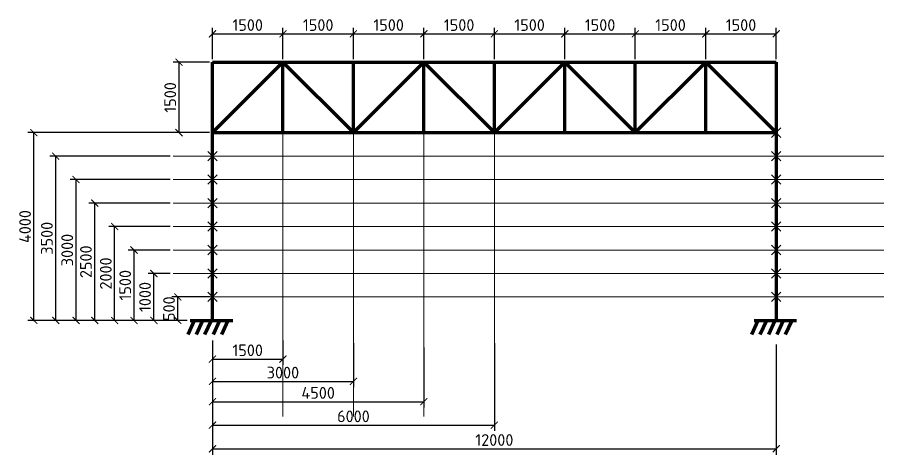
# Model space of a CAD drawing. Header units: millimetres. Extents: x 0 to 4970, y -594 to 1412.
# Drawn here: x 1047.5 to 1231.9, y 683.8 to 776.9 of the extents above; entities that cross this region are included whole.
import ezdxf

# ---------------------------------------------------------------- set-up
doc = ezdxf.new("R2010")
doc.units = ezdxf.units.MM
doc.header["$LTSCALE"] = 0.35
doc.header["$PDMODE"] = 3
doc.layers.get('0').update_dxf_attribs({"lineweight": 50})
doc.layers.add('0.35', color=7, linetype='Continuous', lineweight=35)
doc.layers.add('Kich Thuoc', color=1, linetype='Continuous', lineweight=20)
doc.styles.get("Standard").update_dxf_attribs({"font": 'isocpeur.ttf'})
doc.dimstyles.new('Dim100', dxfattribs={"dimtxt": 2.5, "dimasz": 1.5, "dimexe": 1.25, "dimexo": 0.625, "dimtad": 1, "dimlfac": 100, "dimtxsty": 'Standard', "dimblk": 'ARCHTICK', "dimcen": 2.5, "dimadec": 0, "dimazin": 0, "dimtfac": 1, "dimtmove": 0, "dimatfit": 3, "dimfxl": 1, "dimarcsym": 0})

# ---------------------------------------------------------------- blocks, each defined once
blk = doc.blocks.new('_ArchTick')
at = {"color": 0, "linetype": 'ByBlock', "const_width": 0.15}
blk.add_lwpolyline([(-0.5, -0.5), (0.5, 0.5)], dxfattribs=at)
blk = doc.blocks.new('*D2427')
at = {"layer": 'Defpoints', "color": 0}
for p in [(1051.01, 752.37), (1089.03, 752.37), (1084.3, 712.37)]:
    blk.add_point(p, dxfattribs=at)
at = {"layer": 'Kich Thuoc', "color": 0, "lineweight": -2}
for p, q in [((1088.4, 752.37), (1049.76, 752.37)), ((1051.01, 712.37), (1051.01, 752.37)), ((1083.68, 712.37), (1049.76, 712.37))]:
    blk.add_line(p, q, dxfattribs=at)
at = {"layer": 'Kich Thuoc', "color": 0, "lineweight": -2, "xscale": 1.5, "yscale": 1.5, "zscale": 1.5}
for p, rotation in [((1051.01, 752.37), 90), ((1051.01, 712.37), 270)]:
    blk.add_blockref('_ArchTick', p, dxfattribs=dict(at, rotation=rotation))
at = {"layer": 'Kich Thuoc', "color": 0, "insert": (1049.14, 732.37), "char_height": 2.5, "attachment_point": 5, "rotation": 90}
blk.add_mtext('4000', dxfattribs=at)
blk = doc.blocks.new('*D2428')
at = {"layer": 'Defpoints', "color": 0}
for p in [(1081.91, 767.37), (1089.03, 767.37), (1089.03, 752.37)]:
    blk.add_point(p, dxfattribs=at)
at = {"layer": 'Kich Thuoc', "color": 0, "lineweight": -2}
for p, q in [((1088.4, 767.37), (1080.66, 767.37)), ((1081.91, 752.37), (1081.91, 767.37)), ((1088.4, 752.37), (1080.66, 752.37))]:
    blk.add_line(p, q, dxfattribs=at)
at = {"layer": 'Kich Thuoc', "color": 0, "lineweight": -2, "xscale": 1.5, "yscale": 1.5, "zscale": 1.5}
for p, rotation in [((1081.91, 767.37), 90), ((1081.91, 752.37), 270)]:
    blk.add_blockref('_ArchTick', p, dxfattribs=dict(at, rotation=rotation))
at = {"layer": 'Kich Thuoc', "color": 0, "insert": (1080.04, 759.87), "char_height": 2.5, "attachment_point": 5, "rotation": 90}
blk.add_mtext('1500', dxfattribs=at)
blk = doc.blocks.new('*D2429')
at = {"layer": 'Defpoints', "color": 0}
for p in [(1089.03, 707.86), (1209.03, 707.86), (1209.03, 685.02)]:
    blk.add_point(p, dxfattribs=at)
at = {"layer": 'Kich Thuoc', "color": 0, "lineweight": -2}
for p, q in [((1089.03, 707.23), (1089.03, 683.77)), ((1209.03, 707.23), (1209.03, 683.77)), ((1089.03, 685.02), (1209.03, 685.02))]:
    blk.add_line(p, q, dxfattribs=at)
at = {"layer": 'Kich Thuoc', "color": 0, "lineweight": -2, "xscale": 1.5, "yscale": 1.5, "zscale": 1.5, "rotation": 180}
blk.add_blockref('_ArchTick', (1089.03, 685.02), dxfattribs=at)
at = {"layer": 'Kich Thuoc', "color": 0, "lineweight": -2, "xscale": 1.5, "yscale": 1.5, "zscale": 1.5}
blk.add_blockref('_ArchTick', (1209.03, 685.02), dxfattribs=at)
at = {"layer": 'Kich Thuoc', "color": 0, "insert": (1149.03, 686.9), "char_height": 2.5, "attachment_point": 5}
blk.add_mtext('12000', dxfattribs=at)
blk = doc.blocks.new('*D2430')
at = {"layer": 'Defpoints', "color": 0}
for p in [(1104.03, 773.42), (1089.03, 767.37), (1104.03, 767.37)]:
    blk.add_point(p, dxfattribs=at)
at = {"layer": 'Kich Thuoc', "color": 0, "lineweight": -2}
for p, q in [((1089.03, 767.99), (1089.03, 774.67)), ((1104.03, 767.99), (1104.03, 774.67)), ((1089.03, 773.42), (1104.03, 773.42))]:
    blk.add_line(p, q, dxfattribs=at)
at = {"layer": 'Kich Thuoc', "color": 0, "lineweight": -2, "xscale": 1.5, "yscale": 1.5, "zscale": 1.5, "rotation": 180}
blk.add_blockref('_ArchTick', (1089.03, 773.42), dxfattribs=at)
at = {"layer": 'Kich Thuoc', "color": 0, "lineweight": -2, "xscale": 1.5, "yscale": 1.5, "zscale": 1.5}
blk.add_blockref('_ArchTick', (1104.03, 773.42), dxfattribs=at)
at = {"layer": 'Kich Thuoc', "color": 0, "insert": (1096.53, 775.29), "char_height": 2.5, "attachment_point": 5}
blk.add_mtext('1500', dxfattribs=at)
blk = doc.blocks.new('*D2431')
at = {"layer": 'Defpoints', "color": 0}
for p in [(1119.03, 773.42), (1104.03, 767.37), (1119.03, 767.37)]:
    blk.add_point(p, dxfattribs=at)
at = {"layer": 'Kich Thuoc', "color": 0, "lineweight": -2}
for p, q in [((1104.03, 767.99), (1104.03, 774.67)), ((1119.03, 767.99), (1119.03, 774.67)), ((1104.03, 773.42), (1119.03, 773.42))]:
    blk.add_line(p, q, dxfattribs=at)
at = {"layer": 'Kich Thuoc', "color": 0, "lineweight": -2, "xscale": 1.5, "yscale": 1.5, "zscale": 1.5, "rotation": 180}
blk.add_blockref('_ArchTick', (1104.03, 773.42), dxfattribs=at)
at = {"layer": 'Kich Thuoc', "color": 0, "lineweight": -2, "xscale": 1.5, "yscale": 1.5, "zscale": 1.5}
blk.add_blockref('_ArchTick', (1119.03, 773.42), dxfattribs=at)
at = {"layer": 'Kich Thuoc', "color": 0, "insert": (1111.53, 775.29), "char_height": 2.5, "attachment_point": 5}
blk.add_mtext('1500', dxfattribs=at)
blk = doc.blocks.new('*D2432')
at = {"layer": 'Defpoints', "color": 0}
for p in [(1134.03, 773.42), (1119.03, 767.37), (1134.03, 767.37)]:
    blk.add_point(p, dxfattribs=at)
at = {"layer": 'Kich Thuoc', "color": 0, "lineweight": -2}
for p, q in [((1119.03, 767.99), (1119.03, 774.67)), ((1134.03, 767.99), (1134.03, 774.67)), ((1119.03, 773.42), (1134.03, 773.42))]:
    blk.add_line(p, q, dxfattribs=at)
at = {"layer": 'Kich Thuoc', "color": 0, "lineweight": -2, "xscale": 1.5, "yscale": 1.5, "zscale": 1.5, "rotation": 180}
blk.add_blockref('_ArchTick', (1119.03, 773.42), dxfattribs=at)
at = {"layer": 'Kich Thuoc', "color": 0, "lineweight": -2, "xscale": 1.5, "yscale": 1.5, "zscale": 1.5}
blk.add_blockref('_ArchTick', (1134.03, 773.42), dxfattribs=at)
at = {"layer": 'Kich Thuoc', "color": 0, "insert": (1126.53, 775.29), "char_height": 2.5, "attachment_point": 5}
blk.add_mtext('1500', dxfattribs=at)
blk = doc.blocks.new('*D2433')
at = {"layer": 'Defpoints', "color": 0}
for p in [(1149.03, 773.42), (1134.03, 767.37), (1149.03, 767.37)]:
    blk.add_point(p, dxfattribs=at)
at = {"layer": 'Kich Thuoc', "color": 0, "lineweight": -2}
for p, q in [((1134.03, 767.99), (1134.03, 774.67)), ((1149.03, 767.99), (1149.03, 774.67)), ((1134.03, 773.42), (1149.03, 773.42))]:
    blk.add_line(p, q, dxfattribs=at)
at = {"layer": 'Kich Thuoc', "color": 0, "lineweight": -2, "xscale": 1.5, "yscale": 1.5, "zscale": 1.5, "rotation": 180}
blk.add_blockref('_ArchTick', (1134.03, 773.42), dxfattribs=at)
at = {"layer": 'Kich Thuoc', "color": 0, "lineweight": -2, "xscale": 1.5, "yscale": 1.5, "zscale": 1.5}
blk.add_blockref('_ArchTick', (1149.03, 773.42), dxfattribs=at)
at = {"layer": 'Kich Thuoc', "color": 0, "insert": (1141.53, 775.29), "char_height": 2.5, "attachment_point": 5}
blk.add_mtext('1500', dxfattribs=at)
blk = doc.blocks.new('*D2434')
at = {"layer": 'Defpoints', "color": 0}
for p in [(1164.03, 773.42), (1149.03, 767.37), (1164.03, 767.37)]:
    blk.add_point(p, dxfattribs=at)
at = {"layer": 'Kich Thuoc', "color": 0, "lineweight": -2}
for p, q in [((1149.03, 767.99), (1149.03, 774.67)), ((1164.03, 767.99), (1164.03, 774.67)), ((1149.03, 773.42), (1164.03, 773.42))]:
    blk.add_line(p, q, dxfattribs=at)
at = {"layer": 'Kich Thuoc', "color": 0, "lineweight": -2, "xscale": 1.5, "yscale": 1.5, "zscale": 1.5, "rotation": 180}
blk.add_blockref('_ArchTick', (1149.03, 773.42), dxfattribs=at)
at = {"layer": 'Kich Thuoc', "color": 0, "lineweight": -2, "xscale": 1.5, "yscale": 1.5, "zscale": 1.5}
blk.add_blockref('_ArchTick', (1164.03, 773.42), dxfattribs=at)
at = {"layer": 'Kich Thuoc', "color": 0, "insert": (1156.53, 775.29), "char_height": 2.5, "attachment_point": 5}
blk.add_mtext('1500', dxfattribs=at)
blk = doc.blocks.new('*D2435')
at = {"layer": 'Defpoints', "color": 0}
for p in [(1179.03, 773.42), (1164.03, 767.37), (1179.03, 767.37)]:
    blk.add_point(p, dxfattribs=at)
at = {"layer": 'Kich Thuoc', "color": 0, "lineweight": -2}
for p, q in [((1164.03, 767.99), (1164.03, 774.67)), ((1179.03, 767.99), (1179.03, 774.67)), ((1164.03, 773.42), (1179.03, 773.42))]:
    blk.add_line(p, q, dxfattribs=at)
at = {"layer": 'Kich Thuoc', "color": 0, "lineweight": -2, "xscale": 1.5, "yscale": 1.5, "zscale": 1.5, "rotation": 180}
blk.add_blockref('_ArchTick', (1164.03, 773.42), dxfattribs=at)
at = {"layer": 'Kich Thuoc', "color": 0, "lineweight": -2, "xscale": 1.5, "yscale": 1.5, "zscale": 1.5}
blk.add_blockref('_ArchTick', (1179.03, 773.42), dxfattribs=at)
at = {"layer": 'Kich Thuoc', "color": 0, "insert": (1171.53, 775.29), "char_height": 2.5, "attachment_point": 5}
blk.add_mtext('1500', dxfattribs=at)
blk = doc.blocks.new('*D2436')
at = {"layer": 'Defpoints', "color": 0}
for p in [(1194.03, 773.42), (1179.03, 767.37), (1194.03, 767.37)]:
    blk.add_point(p, dxfattribs=at)
at = {"layer": 'Kich Thuoc', "color": 0, "lineweight": -2}
for p, q in [((1179.03, 767.99), (1179.03, 774.67)), ((1194.03, 767.99), (1194.03, 774.67)), ((1179.03, 773.42), (1194.03, 773.42))]:
    blk.add_line(p, q, dxfattribs=at)
at = {"layer": 'Kich Thuoc', "color": 0, "lineweight": -2, "xscale": 1.5, "yscale": 1.5, "zscale": 1.5, "rotation": 180}
blk.add_blockref('_ArchTick', (1179.03, 773.42), dxfattribs=at)
at = {"layer": 'Kich Thuoc', "color": 0, "lineweight": -2, "xscale": 1.5, "yscale": 1.5, "zscale": 1.5}
blk.add_blockref('_ArchTick', (1194.03, 773.42), dxfattribs=at)
at = {"layer": 'Kich Thuoc', "color": 0, "insert": (1186.53, 775.29), "char_height": 2.5, "attachment_point": 5}
blk.add_mtext('1500', dxfattribs=at)
blk = doc.blocks.new('*D2437')
at = {"layer": 'Defpoints', "color": 0}
for p in [(1209.03, 773.42), (1194.03, 767.37), (1209.03, 767.37)]:
    blk.add_point(p, dxfattribs=at)
at = {"layer": 'Kich Thuoc', "color": 0, "lineweight": -2}
for p, q in [((1194.03, 767.99), (1194.03, 774.67)), ((1209.03, 767.99), (1209.03, 774.67)), ((1194.03, 773.42), (1209.03, 773.42))]:
    blk.add_line(p, q, dxfattribs=at)
at = {"layer": 'Kich Thuoc', "color": 0, "lineweight": -2, "xscale": 1.5, "yscale": 1.5, "zscale": 1.5, "rotation": 180}
blk.add_blockref('_ArchTick', (1194.03, 773.42), dxfattribs=at)
at = {"layer": 'Kich Thuoc', "color": 0, "lineweight": -2, "xscale": 1.5, "yscale": 1.5, "zscale": 1.5}
blk.add_blockref('_ArchTick', (1209.03, 773.42), dxfattribs=at)
at = {"layer": 'Kich Thuoc', "color": 0, "insert": (1201.53, 775.29), "char_height": 2.5, "attachment_point": 5}
blk.add_mtext('1500', dxfattribs=at)
blk = doc.blocks.new('*D2438')
at = {"layer": 'Defpoints', "color": 0}
for p in [(1081.66, 717.37), (1089.03, 717.37), (1084.3, 712.37)]:
    blk.add_point(p, dxfattribs=at)
at = {"layer": 'Kich Thuoc', "color": 0, "lineweight": -2}
for p, q in [((1088.4, 717.37), (1080.41, 717.37)), ((1081.66, 712.37), (1081.66, 717.37)), ((1083.68, 712.37), (1080.41, 712.37))]:
    blk.add_line(p, q, dxfattribs=at)
at = {"layer": 'Kich Thuoc', "color": 0, "lineweight": -2, "xscale": 1.5, "yscale": 1.5, "zscale": 1.5}
for p, rotation in [((1081.66, 717.37), 90), ((1081.66, 712.37), 270)]:
    blk.add_blockref('_ArchTick', p, dxfattribs=dict(at, rotation=rotation))
at = {"layer": 'Kich Thuoc', "color": 0, "insert": (1079.78, 714.87), "char_height": 2.5, "attachment_point": 5, "rotation": 90}
blk.add_mtext('500', dxfattribs=at)
blk = doc.blocks.new('*D2439')
at = {"layer": 'Defpoints', "color": 0}
for p in [(1076.56, 722.37), (1080.66, 722.37), (1083.68, 712.37)]:
    blk.add_point(p, dxfattribs=at)
at = {"layer": 'Kich Thuoc', "color": 0, "lineweight": -2}
for p, q in [((1080.04, 722.37), (1075.31, 722.37)), ((1076.56, 712.37), (1076.56, 722.37)), ((1083.05, 712.37), (1075.31, 712.37))]:
    blk.add_line(p, q, dxfattribs=at)
at = {"layer": 'Kich Thuoc', "color": 0, "lineweight": -2, "xscale": 1.5, "yscale": 1.5, "zscale": 1.5}
for p, rotation in [((1076.56, 722.37), 90), ((1076.56, 712.37), 270)]:
    blk.add_blockref('_ArchTick', p, dxfattribs=dict(at, rotation=rotation))
at = {"layer": 'Kich Thuoc', "color": 0, "insert": (1074.68, 717.37), "char_height": 2.5, "attachment_point": 5, "rotation": 90}
blk.add_mtext('1000', dxfattribs=at)
blk = doc.blocks.new('*D2440')
at = {"layer": 'Defpoints', "color": 0}
for p in [(1072.33, 727.37), (1080.66, 727.37), (1083.68, 712.37)]:
    blk.add_point(p, dxfattribs=at)
at = {"layer": 'Kich Thuoc', "color": 0, "lineweight": -2}
for p, q in [((1080.04, 727.37), (1071.08, 727.37)), ((1072.33, 712.37), (1072.33, 727.37)), ((1083.05, 712.37), (1071.08, 712.37))]:
    blk.add_line(p, q, dxfattribs=at)
at = {"layer": 'Kich Thuoc', "color": 0, "lineweight": -2, "xscale": 1.5, "yscale": 1.5, "zscale": 1.5}
for p, rotation in [((1072.33, 727.37), 90), ((1072.33, 712.37), 270)]:
    blk.add_blockref('_ArchTick', p, dxfattribs=dict(at, rotation=rotation))
at = {"layer": 'Kich Thuoc', "color": 0, "insert": (1070.46, 719.87), "char_height": 2.5, "attachment_point": 5, "rotation": 90}
blk.add_mtext('1500', dxfattribs=at)
blk = doc.blocks.new('*D2441')
at = {"layer": 'Defpoints', "color": 0}
for p in [(1068.21, 732.37), (1080.66, 732.37), (1083.05, 712.37)]:
    blk.add_point(p, dxfattribs=at)
at = {"layer": 'Kich Thuoc', "color": 0, "lineweight": -2}
for p, q in [((1080.04, 732.37), (1066.96, 732.37)), ((1068.21, 712.37), (1068.21, 732.37)), ((1082.43, 712.37), (1066.96, 712.37))]:
    blk.add_line(p, q, dxfattribs=at)
at = {"layer": 'Kich Thuoc', "color": 0, "lineweight": -2, "xscale": 1.5, "yscale": 1.5, "zscale": 1.5}
for p, rotation in [((1068.21, 732.37), 90), ((1068.21, 712.37), 270)]:
    blk.add_blockref('_ArchTick', p, dxfattribs=dict(at, rotation=rotation))
at = {"layer": 'Kich Thuoc', "color": 0, "insert": (1066.33, 722.37), "char_height": 2.5, "attachment_point": 5, "rotation": 90}
blk.add_mtext('2000', dxfattribs=at)
blk = doc.blocks.new('*D2442')
at = {"layer": 'Defpoints', "color": 0}
for p in [(1063.98, 737.37), (1080.66, 737.37), (1083.05, 712.37)]:
    blk.add_point(p, dxfattribs=at)
at = {"layer": 'Kich Thuoc', "color": 0, "lineweight": -2}
for p, q in [((1080.04, 737.37), (1062.73, 737.37)), ((1063.98, 712.37), (1063.98, 737.37)), ((1082.43, 712.37), (1062.73, 712.37))]:
    blk.add_line(p, q, dxfattribs=at)
at = {"layer": 'Kich Thuoc', "color": 0, "lineweight": -2, "xscale": 1.5, "yscale": 1.5, "zscale": 1.5}
for p, rotation in [((1063.98, 737.37), 90), ((1063.98, 712.37), 270)]:
    blk.add_blockref('_ArchTick', p, dxfattribs=dict(at, rotation=rotation))
at = {"layer": 'Kich Thuoc', "color": 0, "insert": (1062.1, 724.87), "char_height": 2.5, "attachment_point": 5, "rotation": 90}
blk.add_mtext('2500', dxfattribs=at)
blk = doc.blocks.new('*D2443')
at = {"layer": 'Defpoints', "color": 0}
for p in [(1059.99, 742.37), (1080.66, 742.37), (1083.05, 712.37)]:
    blk.add_point(p, dxfattribs=at)
at = {"layer": 'Kich Thuoc', "color": 0, "lineweight": -2}
for p, q in [((1080.04, 742.37), (1058.74, 742.37)), ((1059.99, 712.37), (1059.99, 742.37)), ((1082.43, 712.37), (1058.74, 712.37))]:
    blk.add_line(p, q, dxfattribs=at)
at = {"layer": 'Kich Thuoc', "color": 0, "lineweight": -2, "xscale": 1.5, "yscale": 1.5, "zscale": 1.5}
for p, rotation in [((1059.99, 742.37), 90), ((1059.99, 712.37), 270)]:
    blk.add_blockref('_ArchTick', p, dxfattribs=dict(at, rotation=rotation))
at = {"layer": 'Kich Thuoc', "color": 0, "insert": (1058.11, 727.37), "char_height": 2.5, "attachment_point": 5, "rotation": 90}
blk.add_mtext('3000', dxfattribs=at)
blk = doc.blocks.new('*D2444')
at = {"layer": 'Defpoints', "color": 0}
for p in [(1055.66, 747.37), (1080.66, 747.37), (1083.68, 712.37)]:
    blk.add_point(p, dxfattribs=at)
at = {"layer": 'Kich Thuoc', "color": 0, "lineweight": -2}
for p, q in [((1080.04, 747.37), (1054.41, 747.37)), ((1055.66, 712.37), (1055.66, 747.37)), ((1083.05, 712.37), (1054.41, 712.37))]:
    blk.add_line(p, q, dxfattribs=at)
at = {"layer": 'Kich Thuoc', "color": 0, "lineweight": -2, "xscale": 1.5, "yscale": 1.5, "zscale": 1.5}
for p, rotation in [((1055.66, 747.37), 90), ((1055.66, 712.37), 270)]:
    blk.add_blockref('_ArchTick', p, dxfattribs=dict(at, rotation=rotation))
at = {"layer": 'Kich Thuoc', "color": 0, "insert": (1053.79, 729.87), "char_height": 2.5, "attachment_point": 5, "rotation": 90}
blk.add_mtext('3500', dxfattribs=at)
blk = doc.blocks.new('*D2445')
at = {"layer": 'Defpoints', "color": 0}
for p in [(1089.03, 708.75), (1104.03, 708.75), (1104.03, 704.13)]:
    blk.add_point(p, dxfattribs=at)
at = {"layer": 'Kich Thuoc', "color": 0, "lineweight": -2}
for p, q in [((1089.03, 708.13), (1089.03, 702.88)), ((1104.03, 708.13), (1104.03, 702.88)), ((1089.03, 704.13), (1104.03, 704.13))]:
    blk.add_line(p, q, dxfattribs=at)
at = {"layer": 'Kich Thuoc', "color": 0, "lineweight": -2, "xscale": 1.5, "yscale": 1.5, "zscale": 1.5, "rotation": 180}
blk.add_blockref('_ArchTick', (1089.03, 704.13), dxfattribs=at)
at = {"layer": 'Kich Thuoc', "color": 0, "lineweight": -2, "xscale": 1.5, "yscale": 1.5, "zscale": 1.5}
blk.add_blockref('_ArchTick', (1104.03, 704.13), dxfattribs=at)
at = {"layer": 'Kich Thuoc', "color": 0, "insert": (1096.53, 706.01), "char_height": 2.5, "attachment_point": 5}
blk.add_mtext('1500', dxfattribs=at)
blk = doc.blocks.new('*D2446')
at = {"layer": 'Defpoints', "color": 0}
for p in [(1089.03, 708.13), (1119.03, 708.13), (1119.03, 699.38)]:
    blk.add_point(p, dxfattribs=at)
at = {"layer": 'Kich Thuoc', "color": 0, "lineweight": -2}
for p, q in [((1089.03, 707.5), (1089.03, 698.13)), ((1119.03, 707.5), (1119.03, 698.13)), ((1089.03, 699.38), (1119.03, 699.38))]:
    blk.add_line(p, q, dxfattribs=at)
at = {"layer": 'Kich Thuoc', "color": 0, "lineweight": -2, "xscale": 1.5, "yscale": 1.5, "zscale": 1.5, "rotation": 180}
blk.add_blockref('_ArchTick', (1089.03, 699.38), dxfattribs=at)
at = {"layer": 'Kich Thuoc', "color": 0, "lineweight": -2, "xscale": 1.5, "yscale": 1.5, "zscale": 1.5}
blk.add_blockref('_ArchTick', (1119.03, 699.38), dxfattribs=at)
at = {"layer": 'Kich Thuoc', "color": 0, "insert": (1104.03, 701.26), "char_height": 2.5, "attachment_point": 5}
blk.add_mtext('3000', dxfattribs=at)
blk = doc.blocks.new('*D2447')
at = {"layer": 'Defpoints', "color": 0}
for p in [(1089.03, 707.23), (1134.03, 707.23), (1134.03, 695.06)]:
    blk.add_point(p, dxfattribs=at)
at = {"layer": 'Kich Thuoc', "color": 0, "lineweight": -2}
for p, q in [((1089.03, 706.61), (1089.03, 693.81)), ((1134.03, 706.61), (1134.03, 693.81)), ((1089.03, 695.06), (1134.03, 695.06))]:
    blk.add_line(p, q, dxfattribs=at)
at = {"layer": 'Kich Thuoc', "color": 0, "lineweight": -2, "xscale": 1.5, "yscale": 1.5, "zscale": 1.5, "rotation": 180}
blk.add_blockref('_ArchTick', (1089.03, 695.06), dxfattribs=at)
at = {"layer": 'Kich Thuoc', "color": 0, "lineweight": -2, "xscale": 1.5, "yscale": 1.5, "zscale": 1.5}
blk.add_blockref('_ArchTick', (1134.03, 695.06), dxfattribs=at)
at = {"layer": 'Kich Thuoc', "color": 0, "insert": (1111.53, 696.94), "char_height": 2.5, "attachment_point": 5}
blk.add_mtext('4500', dxfattribs=at)
blk = doc.blocks.new('*D2448')
at = {"layer": 'Defpoints', "color": 0}
for p in [(1089.03, 708.13), (1149.03, 708.13), (1149.03, 690.07)]:
    blk.add_point(p, dxfattribs=at)
at = {"layer": 'Kich Thuoc', "color": 0, "lineweight": -2}
for p, q in [((1089.03, 707.5), (1089.03, 688.82)), ((1149.03, 707.5), (1149.03, 688.82)), ((1089.03, 690.07), (1149.03, 690.07))]:
    blk.add_line(p, q, dxfattribs=at)
at = {"layer": 'Kich Thuoc', "color": 0, "lineweight": -2, "xscale": 1.5, "yscale": 1.5, "zscale": 1.5, "rotation": 180}
blk.add_blockref('_ArchTick', (1089.03, 690.07), dxfattribs=at)
at = {"layer": 'Kich Thuoc', "color": 0, "lineweight": -2, "xscale": 1.5, "yscale": 1.5, "zscale": 1.5}
blk.add_blockref('_ArchTick', (1149.03, 690.07), dxfattribs=at)
at = {"layer": 'Kich Thuoc', "color": 0, "insert": (1119.03, 691.94), "char_height": 2.5, "attachment_point": 5}
blk.add_mtext('6000', dxfattribs=at)

msp = doc.modelspace()

# ---------------------------------------------------------------- linework, layer by layer
at = {"layer": '0.35', "color": 0, "lineweight": 200}
for p, q in [((1089.025573, 752.36891), (1089.025573, 767.36891)), ((1089.025573, 767.36891), (1209.025573, 767.36891)), ((1089.025573, 752.36891), (1104.025573, 767.36891)), ((1104.025573, 752.36891), (1104.025573, 767.36891)), ((1104.025573, 767.36891), (1119.025573, 752.36891)), ((1119.025573, 752.36891), (1119.025573, 767.36891)), ((1119.025573, 752.36891), (1134.025573, 767.36891)), ((1134.025573, 752.36891), (1134.025573, 767.36891)), ((1134.025573, 767.36891), (1149.025573, 752.36891)), ((1149.025573, 752.36891), (1149.025573, 767.36891)), ((1149.025573, 752.36891), (1164.025573, 767.36891)), ((1164.025573, 752.36891), (1164.025573, 767.36891)), ((1164.025573, 767.36891), (1179.025573, 752.36891)), ((1179.025573, 752.36891), (1179.025573, 767.36891)), ((1179.025573, 752.36891), (1194.025573, 767.36891)), ((1194.025573, 752.36891), (1194.025573, 767.36891)), ((1194.025573, 767.36891), (1209.025573, 752.36891)), ((1209.025573, 767.36891), (1209.025573, 712.36891)), ((1089.025573, 712.36891), (1089.025573, 752.36891)), ((1089.025573, 752.36891), (1209.025573, 752.36891)), ((1083.829592, 709.407313), (1085.191506, 712.36891)), ((1084.301206, 712.36891), (1093.36809, 712.36891)), ((1085.629592, 709.407313), (1086.991506, 712.36891)), ((1087.429592, 709.407313), (1088.791506, 712.36891)), ((1089.229592, 709.407313), (1090.591506, 712.36891)), ((1091.029592, 709.407313), (1092.391506, 712.36891)), ((1203.829592, 709.407313), (1205.191506, 712.36891)), ((1204.301206, 712.36891), (1213.36809, 712.36891)), ((1205.629592, 709.407313), (1206.991506, 712.36891)), ((1207.429592, 709.407313), (1208.791506, 712.36891)), ((1209.229592, 709.407313), (1210.591506, 712.36891)), ((1211.029592, 709.407313), (1212.391506, 712.36891))]:
    msp.add_line(p, q, dxfattribs=at)
at = {"layer": 'Kich Thuoc', "color": 0}
for p, q in [((1104.025573, 752.36891), (1104.025573, 691.884745)), ((1119.025573, 752.36891), (1119.025573, 691.884745)), ((1134.025573, 752.36891), (1134.025573, 691.884745)), ((1149.025573, 752.36891), (1149.025573, 691.884745)), ((1080.662176, 747.36891), (1231.895131, 747.36891)), ((1080.662176, 742.36891), (1231.895131, 742.36891)), ((1080.662176, 737.36891), (1231.895131, 737.36891)), ((1080.662176, 732.36891), (1231.895131, 732.36891)), ((1080.662176, 727.36891), (1231.895131, 727.36891)), ((1080.662176, 722.36891), (1231.895131, 722.36891)), ((1080.662176, 717.36891), (1231.895131, 717.36891))]:
    msp.add_line(p, q, dxfattribs=at)
for p in [(1209.025573, 752.36891), (1089.025573, 747.36891), (1209.025573, 747.36891), (1089.025573, 742.36891), (1209.025573, 742.36891), (1089.025573, 737.36891), (1209.025573, 737.36891), (1089.025573, 732.36891), (1209.025573, 732.36891), (1089.025573, 727.36891), (1209.025573, 727.36891), (1089.025573, 722.36891), (1209.025573, 722.36891), (1089.025573, 717.36891), (1209.025573, 717.36891)]:
    msp.add_point(p, dxfattribs=at)

# ---------------------------------------------------------------- dimensions: what is measured, and where the dimension line sits
for base, p1, p2, picture, middle in [((1104.025573, 773.4192), (1089.025573, 767.36891), (1104.025573, 767.36891), '*D2430', (1096.525573, 775.2942)), ((1119.025573, 773.4192), (1104.025573, 767.36891), (1119.025573, 767.36891), '*D2431', (1111.525573, 775.2942)), ((1134.025573, 773.4192), (1119.025573, 767.36891), (1134.025573, 767.36891), '*D2432', (1126.525573, 775.2942)), ((1149.025573, 773.4192), (1134.025573, 767.36891), (1149.025573, 767.36891), '*D2433', (1141.525573, 775.2942)), ((1164.025573, 773.4192), (1149.025573, 767.36891), (1164.025573, 767.36891), '*D2434', (1156.525573, 775.2942)), ((1179.025573, 773.4192), (1164.025573, 767.36891), (1179.025573, 767.36891), '*D2435', (1171.525573, 775.2942)), ((1194.025573, 773.4192), (1179.025573, 767.36891), (1194.025573, 767.36891), '*D2436', (1186.525573, 775.2942)), ((1209.025573, 773.4192), (1194.025573, 767.36891), (1209.025573, 767.36891), '*D2437', (1201.525573, 775.2942)), ((1104.025573, 704.134726), (1089.025573, 708.751378), (1104.025573, 708.751378), '*D2445', (1096.525573, 706.009726)), ((1119.025573, 699.383985), (1089.025573, 708.126378), (1119.025573, 708.126378), '*D2446', (1104.025573, 701.258985)), ((1149.025573, 690.067538), (1089.025573, 708.126378), (1149.025573, 708.126378), '*D2448', (1119.025573, 691.942538)), ((1209.025573, 685.022416), (1089.025573, 707.85607), (1209.025573, 707.85607), '*D2429', (1149.025573, 686.897416)), ((1134.025573, 695.064376), (1089.025573, 707.23107), (1134.025573, 707.23107), '*D2447', (1111.525573, 696.939376))]:
    dim = msp.add_linear_dim(base=base, p1=p1, p2=p2, dimstyle='Dim100', dxfattribs=at)
    dim.commit()
    dim.dimension.update_dxf_attribs({"geometry": picture, "text_midpoint": middle})
for base, p1, p2, picture, middle in [((1081.912176, 767.36891), (1089.025573, 752.36891), (1089.025573, 767.36891), '*D2428', (1080.037176, 759.86891)), ((1051.010491, 752.36891), (1084.301206, 712.36891), (1089.025573, 752.36891), '*D2427', (1049.135491, 732.36891)), ((1055.663674, 747.36891), (1083.676206, 712.36891), (1080.662176, 747.36891), '*D2444', (1053.788674, 729.86891)), ((1059.985132, 742.36891), (1083.051206, 712.36891), (1080.662176, 742.36891), '*D2443', (1058.110132, 727.36891)), ((1063.978303, 737.36891), (1083.051206, 712.36891), (1080.662176, 737.36891), '*D2442', (1062.103303, 724.86891)), ((1068.208672, 732.36891), (1083.051206, 712.36891), (1080.662176, 732.36891), '*D2441', (1066.333672, 722.36891)), ((1072.334653, 727.36891), (1083.676206, 712.36891), (1080.662176, 727.36891), '*D2440', (1070.459653, 719.86891)), ((1076.557071, 722.36891), (1083.676206, 712.36891), (1080.662176, 722.36891), '*D2439', (1074.682071, 717.36891))]:
    dim = msp.add_linear_dim(base=base, p1=p1, p2=p2, angle=90, dimstyle='Dim100', dxfattribs=at)
    dim.commit()
    dim.dimension.update_dxf_attribs({"geometry": picture, "text_midpoint": middle})
dim = msp.add_linear_dim(base=(1081.656608, 717.36891), p1=(1084.301206, 712.36891), p2=(1089.025573, 717.36891), angle=90, dimstyle='Dim100', dxfattribs=at)
dim.commit()
dim.dimension.update_dxf_attribs({"geometry": '*D2438', "text_midpoint": (1081.656608, 714.86891), "dimtype": 160})

doc.saveas('drawing.dxf')
